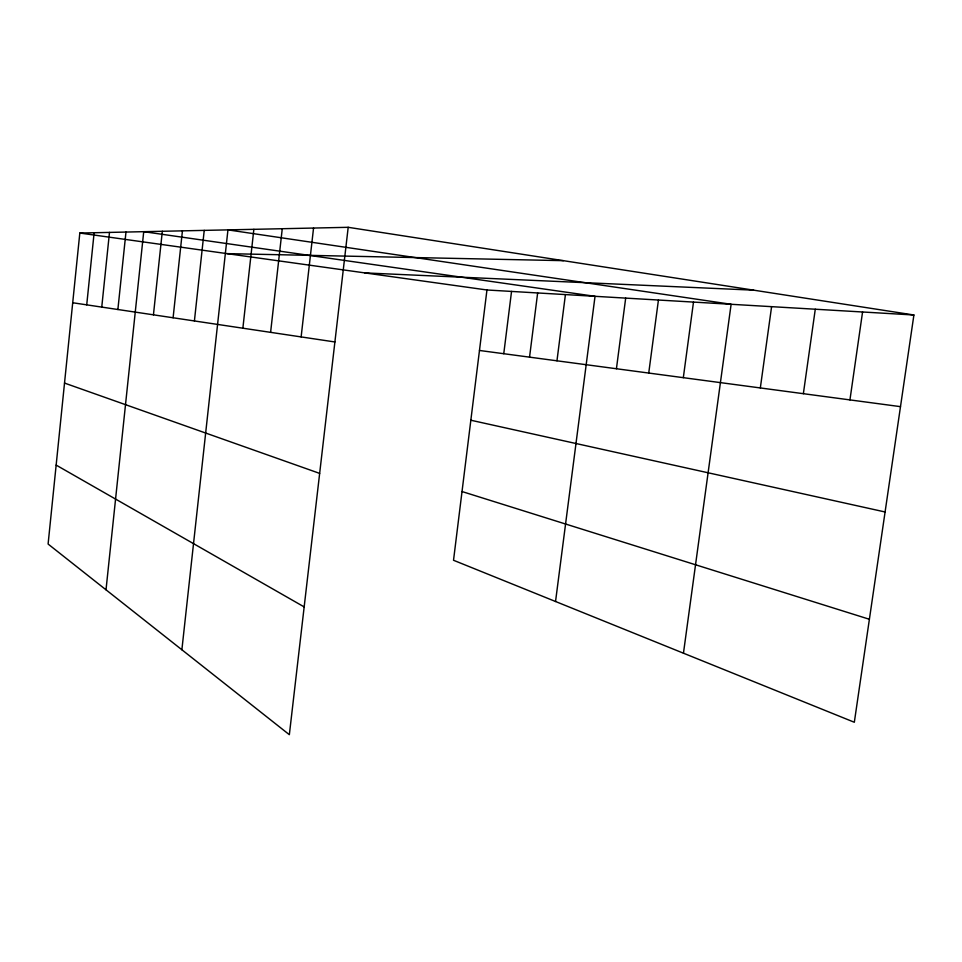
<?xml version="1.0" encoding="UTF-8"?>
<svg xmlns="http://www.w3.org/2000/svg" width="962" height="962" viewBox="0 0 962 962"><rect width="100%" height="100%" fill="white"/><g stroke="black" fill="none" stroke-linecap="round" stroke-linejoin="round"><path stroke-width="1.44" d="M348.196 227.309L79.822 233.044L48.1 544.047L289.346 734.691L348.196 227.309L913.9 314.995L854.328 722.258L453.523 560.269L486.952 289.983L913.9 314.995M86.724 304.846L94.132 232.744M101.756 307.094L109.488 232.407M117.881 309.511L125.974 232.058M106.012 589.814L143.723 231.674L595.033 296.32L555.543 601.503M153.439 314.827L162.325 231.277M173.1 317.773L182.431 230.856M194.408 320.959L204.233 230.387M181.878 649.771L227.946 229.882L731.12 304.293L683.453 653.198M242.869 328.198L253.86 229.329M270.599 332.347L282.263 228.715M301.13 336.916L313.552 228.054M503.763 353.715L511.543 291.426M529.545 357.155L537.65 292.953M556.962 360.81L565.428 294.588M616.426 368.747L625.685 298.112M648.737 373.052L658.429 300.036M683.321 377.669L693.494 302.08M760.329 387.951L771.596 306.662M803.366 393.686L815.283 309.223M849.939 399.903L862.565 311.989M227.008 253.631L563.407 260.666M364.838 272.907L753.691 290.163M479.473 350.469L900.492 406.649M79.822 233.044L486.952 289.983M72.703 302.753L334.896 341.967M470.839 420.226L885.088 511.976M462.025 491.546L869.395 619.275M64.514 383.068L319.649 473.388M56.157 465.103L304.16 606.902"/></g></svg>
